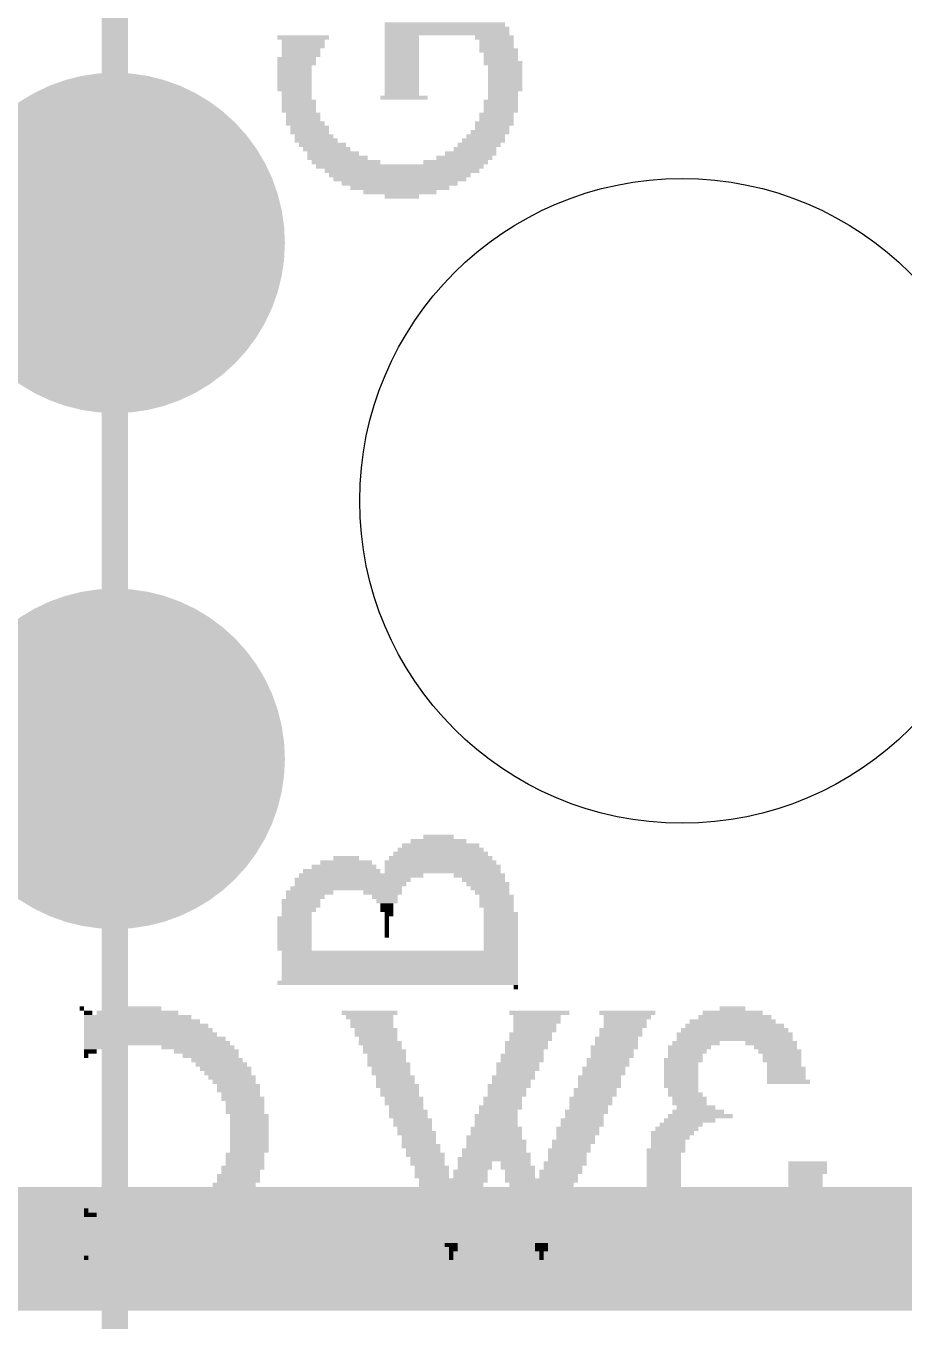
# Model space of a CAD drawing. Extents: x -8.6 to 58.7, y -9 to 29.5.
# Drawn here: x 33.34 to 37.67, y 4.85 to 11.23 of the extents above; entities that cross this region are included whole.
import ezdxf

# ---------------------------------------------------------------- set-up
doc = ezdxf.new("R2010")
doc.units = 0
for name, color, linetype in [('1', 12, 'CONTINUOUS'), ('16', 5, 'CONTINUOUS'), ('17', 110, 'CONTINUOUS'), ('20', 4, 'CONTINUOUS'), ('200', 132, 'CONTINUOUS'), ('201', 6, 'CONTINUOUS'), ('47', 253, 'CONTINUOUS')]:
    doc.layers.add(name, color=color, linetype=linetype)

# ---------------------------------------------------------------- blocks, each defined once
blk = doc.blocks.new('ROUNDP')
at = {"const_width": 0.5}
blk.add_lwpolyline([(0, -0.25, 1), (0, 0.25, 1), (0, -0.25)], format="xyb", dxfattribs=at)
blk = doc.blocks.new('RECT')
blk.add_solid([(-0.5, -0.5), (0.5, -0.5), (-0.5, 0.5), (0.5, 0.5)])

msp = doc.modelspace()

# ---------------------------------------------------------------- linework, layer by layer
at = {"layer": '1', "const_width": 0.6096}
for points in [[(33.782, 10.16), (31.496, 10.16)], [(33.782, 7.62), (32.131, 7.62)]]:
    msp.add_lwpolyline(points, dxfattribs=at)
at = {"layer": '1', "const_width": 0.3048}
for points in [[(33.782, 10.0076, 1), (33.782, 10.3124)], [(33.782, 7.4676, 1), (33.782, 7.7724)]]:
    msp.add_lwpolyline(points, format="xyb", dxfattribs=at)
at = {"layer": '16', "const_width": 0.6096}
msp.add_lwpolyline([(31.623, 5.207), (42.672, 5.207)], dxfattribs=at)
at = {"layer": '20'}
msp.add_circle((36.576, 8.89), 1.5875, dxfattribs=at)
at = {"layer": '47', "const_width": 0.13}
msp.add_lwpolyline([(33.782, 11.43), (33.782, -5.76)], dxfattribs=at)

# ---------------------------------------------------------------- block references
at = {"layer": '17', "xscale": 1.6764, "yscale": 1.6764}
for p in [(33.782, 10.16), (33.782, 10.16), (33.782, 7.62), (33.782, 7.62)]:
    msp.add_blockref('ROUNDP', p, dxfattribs=at)
at = {"layer": '200', "yscale": 0.0212}
for p, xscale in [((35.4082, 11.235), 0.5924), ((35.4188, 11.2138), 0.6136), ((34.71, 11.1715), 0.2539), ((34.71, 11.1504), 0.2116), ((35.4188, 11.1927), 0.6136), ((35.1967, 11.1715), 0.1693), ((35.1967, 11.1504), 0.1693), ((35.6516, 11.1715), 0.1904), ((35.6621, 11.1504), 0.1693), ((34.71, 11.1292), 0.2116), ((34.6994, 11.1081), 0.1904), ((34.6994, 11.0869), 0.1904), ((35.1967, 11.1292), 0.1693), ((35.1967, 11.1081), 0.1693), ((35.1967, 11.0869), 0.1693), ((35.6621, 11.1292), 0.1693), ((35.6727, 11.1081), 0.1904), ((35.6833, 11.0869), 0.1693), ((34.6783, 11.0657), 0.1904), ((34.6783, 11.0446), 0.1904), ((34.6677, 11.0234), 0.1693), ((35.1967, 11.0657), 0.1693), ((35.1967, 11.0446), 0.1693), ((35.1967, 11.0234), 0.1693), ((35.6833, 11.0657), 0.1693), ((35.6939, 11.0446), 0.1904), ((35.7045, 11.0234), 0.1693), ((34.6677, 11.0023), 0.1693), ((34.6677, 10.9811), 0.1693), ((34.6677, 10.9599), 0.1693), ((35.1967, 11.0023), 0.1693), ((35.1967, 10.9811), 0.1693), ((35.1967, 10.9599), 0.1693), ((35.7045, 11.0023), 0.1693), ((35.7045, 10.9811), 0.1693), ((35.7045, 10.9599), 0.1693), ((34.6677, 10.9388), 0.1693), ((34.6677, 10.9176), 0.1693), ((34.6783, 10.8965), 0.1481), ((35.1967, 10.9388), 0.1693), ((35.1967, 10.9176), 0.1693), ((35.1967, 10.8965), 0.1693), ((35.7045, 10.9388), 0.1693), ((35.7045, 10.9176), 0.1693), ((35.6939, 10.8965), 0.1481), ((34.6889, 10.8542), 0.1693), ((34.6889, 10.833), 0.1693), ((34.6783, 10.8753), 0.1481), ((35.2072, 10.8753), 0.2327), ((35.6833, 10.8542), 0.1693), ((35.6833, 10.833), 0.1693), ((35.6939, 10.8753), 0.1481), ((34.6889, 10.8118), 0.1693), ((34.71, 10.7907), 0.1693), ((34.71, 10.7695), 0.1693), ((35.6621, 10.7907), 0.1693), ((35.6621, 10.7695), 0.1693), ((35.6833, 10.8118), 0.1693), ((34.7206, 10.7484), 0.1904), ((34.7418, 10.7272), 0.1904), ((34.7418, 10.706), 0.1904), ((35.6304, 10.706), 0.1904), ((35.641, 10.7272), 0.1693), ((35.6516, 10.7484), 0.1904), ((34.7629, 10.6849), 0.1904), ((34.7735, 10.6637), 0.2116), ((34.8052, 10.6426), 0.2327), ((35.5775, 10.6426), 0.2116), ((35.5987, 10.6637), 0.2116), ((35.6093, 10.6849), 0.1904), ((34.8264, 10.6214), 0.2327), ((34.8581, 10.6003), 0.2539), ((34.8793, 10.5791), 0.2962), ((35.5035, 10.5791), 0.2751), ((35.5352, 10.6003), 0.2539), ((35.5564, 10.6214), 0.2116), ((34.9216, 10.5579), 0.3385), ((35.1861, 10.5368), 0.8252), ((35.1967, 10.5156), 0.7617), ((35.4611, 10.5579), 0.3174), ((35.1861, 10.4945), 0.6982), ((35.1861, 10.4733), 0.6559), ((35.1861, 10.4522), 0.5713), ((35.1861, 10.431), 0.4866), ((35.1861, 10.4098), 0.3597), ((35.1967, 10.3887), 0.1693), ((35.3765, 7.2149), 0.2751), ((35.3765, 7.2361), 0.1481), ((35.3871, 7.1515), 0.4655), ((35.3871, 7.1726), 0.4232), ((35.3871, 7.1938), 0.3808), ((34.911, 7.088), 0.3174), ((34.9216, 7.1092), 0.2539), ((34.9216, 7.1303), 0.127), ((35.3871, 7.1092), 0.5501), ((35.3977, 7.088), 0.5713), ((35.3871, 7.1303), 0.5078), ((34.9533, 7.0245), 0.5713), ((34.9957, 7.0457), 0.6136), ((34.9004, 7.0668), 0.3808), ((35.3977, 7.0668), 0.5713), ((35.5775, 7.0457), 0.2539), ((35.5987, 7.0245), 0.2116), ((34.7418, 6.961), 0.2327), ((34.9216, 6.9822), 0.5501), ((34.9428, 7.0034), 0.5501), ((35.1015, 6.961), 0.1904), ((35.6198, 7.0034), 0.2116), ((35.6304, 6.9822), 0.1904), ((35.641, 6.961), 0.1693), ((34.6994, 6.9187), 0.1904), ((34.6994, 6.8976), 0.1904), ((34.7206, 6.9399), 0.1904), ((35.112, 6.9399), 0.1269), ((35.1226, 6.9187), 0.1058), ((35.1226, 6.8976), 0.0635), ((35.6621, 6.9399), 0.1693), ((35.6621, 6.9187), 0.1693), ((35.6621, 6.8976), 0.1693), ((34.6677, 6.8341), 0.1693), ((34.6889, 6.8764), 0.1693), ((34.6783, 6.8553), 0.1481), ((35.1226, 6.8764), 0.0635), ((35.1226, 6.8341), 0.0212), ((35.1332, 6.8553), 0.0423), ((35.6727, 6.8764), 0.1481), ((35.6833, 6.8553), 0.1693), ((35.6833, 6.8341), 0.1693), ((34.6677, 6.8129), 0.1693), ((34.6677, 6.7918), 0.1693), ((34.6677, 6.7706), 0.1693), ((34.6677, 6.7495), 0.1693), ((35.1226, 6.8129), 0.0212), ((35.1226, 6.7918), 0.0212), ((35.1226, 6.7706), 0.0212), ((35.1226, 6.7495), 0.0212), ((35.6833, 6.8129), 0.1693), ((35.6833, 6.7918), 0.1693), ((35.6833, 6.7706), 0.1693), ((35.6833, 6.7495), 0.1693), ((34.6677, 6.7283), 0.1693), ((34.6677, 6.7071), 0.1693), ((34.6677, 6.686), 0.1693), ((35.6833, 6.7283), 0.1693), ((35.6833, 6.7071), 0.1693), ((35.6833, 6.686), 0.1693), ((35.1861, 6.6648), 1.1637), ((35.1861, 6.6437), 1.1637), ((35.1861, 6.6225), 1.1637), ((35.1861, 6.6014), 1.1637), ((35.1861, 6.5802), 1.1637), ((35.1861, 6.559), 1.1637), ((35.1755, 6.5167), 1.1849), ((35.1861, 6.5379), 1.1637), ((35.7574, 6.4956), 0.0212)]:
    msp.add_blockref('RECT', p, dxfattribs=dict(at, xscale=xscale))
at = {"layer": '201', "yscale": 0.0212, "rotation": 180}
for p, xscale in [((33.6195, 6.3898), 0.0212), ((33.6513, 6.3686), 0.0423), ((33.8946, 6.3686), 0.402), ((33.9052, 6.3898), 0.2116), ((35.0371, 6.3686), 0.2751), ((35.8729, 6.3686), 0.2962), ((36.3066, 6.3686), 0.2751), ((36.825, 6.3686), 0.2962), ((36.825, 6.3898), 0.127), ((33.8946, 6.3475), 0.529), ((33.9369, 6.3051), 0.6136), ((33.9158, 6.3263), 0.5713), ((35.0371, 6.3475), 0.2327), ((35.0477, 6.3263), 0.2116), ((35.0477, 6.3051), 0.2116), ((35.8517, 6.3051), 0.2116), ((35.8623, 6.3475), 0.2327), ((35.8623, 6.3263), 0.2327), ((36.3066, 6.3475), 0.2327), ((36.2961, 6.3263), 0.2116), ((36.2961, 6.3051), 0.2116), ((36.8356, 6.3051), 0.4866), ((36.825, 6.3263), 0.4232), ((36.8356, 6.3475), 0.3597), ((33.9792, 6.2417), 0.6982), ((33.9475, 6.284), 0.6347), ((33.9581, 6.2628), 0.6559), ((35.0689, 6.284), 0.2116), ((35.0689, 6.2628), 0.2116), ((35.0795, 6.2417), 0.1904), ((35.8306, 6.2628), 0.2116), ((35.8306, 6.2417), 0.2116), ((35.8517, 6.284), 0.2116), ((36.2537, 6.2417), 0.2116), ((36.2749, 6.284), 0.2116), ((36.2749, 6.2628), 0.2116), ((36.8356, 6.2628), 0.5713), ((36.8356, 6.2417), 0.5713), ((36.8356, 6.284), 0.529), ((33.9898, 6.2205), 0.7194), ((33.7042, 6.1994), 0.1481), ((33.6619, 6.1782), 0.0635), ((34.1908, 6.1994), 0.3597), ((34.2331, 6.1782), 0.3174), ((35.09, 6.2205), 0.2116), ((35.1006, 6.1994), 0.1904), ((35.1112, 6.1782), 0.2116), ((35.8094, 6.2205), 0.2116), ((35.8094, 6.1994), 0.2116), ((35.7988, 6.1782), 0.1904), ((36.2326, 6.1782), 0.2116), ((36.2432, 6.1994), 0.2327), ((36.2537, 6.2205), 0.2116), ((36.6134, 6.1994), 0.2116), ((36.6028, 6.1782), 0.1904), ((36.6452, 6.2205), 0.2327), ((37.0154, 6.2205), 0.2539), ((37.0366, 6.1994), 0.2116), ((37.0577, 6.1782), 0.2116), ((33.6407, 6.157), 0.0212), ((34.2543, 6.157), 0.2751), ((34.286, 6.1359), 0.2539), ((34.3072, 6.1147), 0.2539), ((35.1218, 6.157), 0.1904), ((35.1218, 6.1359), 0.1904), ((35.1324, 6.1147), 0.2116), ((35.7671, 6.1147), 0.2116), ((35.7883, 6.157), 0.2116), ((35.7883, 6.1359), 0.2116), ((36.2114, 6.1359), 0.2116), ((36.2114, 6.1147), 0.2116), ((36.2326, 6.157), 0.2116), ((36.5711, 6.1147), 0.1693), ((36.5817, 6.1359), 0.1904), ((36.5923, 6.157), 0.1693), ((37.0683, 6.157), 0.1904), ((37.0683, 6.1359), 0.1904), ((37.0789, 6.1147), 0.1693), ((34.3283, 6.0936), 0.2539), ((34.3389, 6.0724), 0.2327), ((34.3601, 6.0512), 0.2327), ((35.1429, 6.0936), 0.1904), ((35.1429, 6.0724), 0.1904), ((35.1641, 6.0512), 0.1904), ((35.7459, 6.0512), 0.2116), ((35.7671, 6.0936), 0.2116), ((35.7565, 6.0724), 0.1904), ((36.1691, 6.0512), 0.2116), ((36.1903, 6.0936), 0.2116), ((36.1903, 6.0724), 0.2116), ((36.5711, 6.0936), 0.1693), ((36.5711, 6.0724), 0.1693), ((36.5711, 6.0512), 0.1693), ((37.0895, 6.0936), 0.1904), ((37.0895, 6.0724), 0.1904), ((37.0895, 6.0512), 0.1904), ((34.3707, 6.0301), 0.2116), ((34.3918, 6.0089), 0.2116), ((34.3918, 5.9878), 0.2116), ((35.1641, 6.0301), 0.1904), ((35.1747, 6.0089), 0.2116), ((35.1853, 5.9878), 0.1904), ((35.7248, 6.0089), 0.2116), ((35.7142, 5.9878), 0.1904), ((35.7354, 6.0301), 0.1904), ((36.1479, 5.9878), 0.2116), ((36.1691, 6.0301), 0.2116), ((36.1691, 6.0089), 0.2116), ((36.5711, 6.0301), 0.1693), ((36.5711, 6.0089), 0.1693), ((36.5817, 5.9878), 0.1481), ((37.1001, 6.0301), 0.2116), ((34.4024, 5.9666), 0.1904), ((34.413, 5.9455), 0.2116), ((34.4236, 5.9243), 0.1904), ((35.1853, 5.9666), 0.1904), ((35.2064, 5.9455), 0.1904), ((35.2064, 5.9243), 0.1904), ((35.693, 5.9455), 0.1904), ((35.693, 5.9243), 0.1904), ((35.7142, 5.9666), 0.1904), ((36.1268, 5.9455), 0.2116), ((36.1268, 5.9243), 0.2116), ((36.1479, 5.9666), 0.2116), ((36.5923, 5.9666), 0.1693), ((36.6134, 5.9455), 0.1693), ((36.6134, 5.9243), 0.1693), ((34.4236, 5.9031), 0.1904), ((34.4236, 5.882), 0.1904), ((34.4447, 5.8608), 0.1904), ((35.217, 5.9031), 0.1693), ((35.2276, 5.882), 0.1904), ((35.2276, 5.8608), 0.1904), ((35.6613, 5.8608), 0.2116), ((35.6825, 5.9031), 0.2116), ((35.6719, 5.882), 0.1904), ((36.1056, 5.882), 0.2116), ((36.0951, 5.8608), 0.1904), ((36.1162, 5.9031), 0.1904), ((36.6663, 5.8608), 0.3174), ((36.6557, 5.882), 0.2539), ((36.6452, 5.9031), 0.1904), ((34.4447, 5.8397), 0.1904), ((34.4447, 5.8185), 0.1904), ((34.4447, 5.7973), 0.1904), ((35.2487, 5.8397), 0.1904), ((35.2487, 5.8185), 0.1904), ((35.2593, 5.7973), 0.1693), ((35.6613, 5.7973), 0.2539), ((35.6613, 5.8397), 0.2116), ((35.6613, 5.8185), 0.2116), ((36.0633, 5.7973), 0.2116), ((36.0845, 5.8397), 0.2116), ((36.0845, 5.8185), 0.2116), ((36.55, 5.7973), 0.2116), ((36.5711, 5.8185), 0.2116), ((36.6134, 5.8397), 0.2539), ((34.4447, 5.7762), 0.1904), ((34.4447, 5.755), 0.1904), ((34.4447, 5.7339), 0.1904), ((35.2699, 5.7762), 0.1904), ((35.2805, 5.755), 0.1693), ((35.2805, 5.7339), 0.1693), ((35.6507, 5.755), 0.2751), ((35.6613, 5.7339), 0.2962), ((35.6613, 5.7762), 0.2539), ((36.0422, 5.7339), 0.2116), ((36.0633, 5.7762), 0.2116), ((36.0527, 5.755), 0.1904), ((36.5076, 5.7339), 0.1693), ((36.5288, 5.7762), 0.2116), ((36.5182, 5.755), 0.1904), ((34.4236, 5.6704), 0.1904), ((34.4447, 5.7127), 0.1904), ((34.4447, 5.6916), 0.1904), ((35.291, 5.7127), 0.1904), ((35.3016, 5.6916), 0.1693), ((35.3122, 5.6704), 0.1904), ((35.6507, 5.6916), 0.3174), ((35.6613, 5.6704), 0.3385), ((35.6613, 5.7127), 0.2962), ((36.021, 5.6916), 0.2116), ((36.0104, 5.6704), 0.1904), ((36.0316, 5.7127), 0.1904), ((36.4865, 5.6704), 0.1693), ((36.4971, 5.6916), 0.1904), ((36.5076, 5.7127), 0.1693), ((34.413, 5.6069), 0.2116), ((34.4236, 5.6492), 0.1904), ((34.4236, 5.6281), 0.1904), ((35.3228, 5.6492), 0.1693), ((35.3228, 5.6281), 0.1693), ((35.3439, 5.6069), 0.1693), ((35.6507, 5.6492), 0.3597), ((35.5555, 5.6281), 0.1693), ((35.5555, 5.6069), 0.1693), ((35.7671, 5.6069), 0.1693), ((35.7565, 5.6281), 0.1481), ((35.9998, 5.6281), 0.2116), ((35.9893, 5.6069), 0.1904), ((36.0104, 5.6492), 0.1904), ((36.4865, 5.6492), 0.1693), ((36.4865, 5.6281), 0.1693), ((36.4865, 5.6069), 0.1693), ((37.1953, 5.6281), 0.1904), ((37.1953, 5.6069), 0.1904), ((34.3918, 5.5646), 0.2116), ((34.3918, 5.5434), 0.2116), ((34.4024, 5.5858), 0.1904), ((35.3439, 5.5858), 0.1693), ((35.3439, 5.5646), 0.1693), ((35.4497, 5.5434), 0.3385), ((35.5344, 5.5858), 0.1693), ((35.5344, 5.5646), 0.1693), ((35.8835, 5.5434), 0.3597), ((35.7777, 5.5858), 0.1481), ((35.7777, 5.5646), 0.1481), ((35.9787, 5.5858), 0.2116), ((35.9681, 5.5646), 0.1904), ((36.4865, 5.5858), 0.1693), ((36.4865, 5.5646), 0.1693), ((36.4865, 5.5434), 0.1693), ((37.1847, 5.5646), 0.1693), ((37.1847, 5.5434), 0.1693), ((37.1953, 5.5858), 0.1904), ((34.3389, 5.48), 0.2327), ((34.3601, 5.5011), 0.2327), ((34.3707, 5.5223), 0.2116), ((35.4391, 5.5223), 0.3174), ((35.4497, 5.5011), 0.2962), ((35.4391, 5.48), 0.2751), ((35.8835, 5.5223), 0.3174), ((35.8835, 5.5011), 0.3174), ((35.8835, 5.48), 0.2751), ((36.4865, 5.5223), 0.1693), ((36.5076, 5.5011), 0.1693), ((36.5076, 5.48), 0.1693), ((37.1741, 5.5011), 0.1904), ((37.1741, 5.48), 0.1904), ((37.1847, 5.5223), 0.1693), ((34.286, 5.4165), 0.2539), ((34.3072, 5.4377), 0.2539), ((34.3389, 5.4588), 0.2327), ((35.4497, 5.4588), 0.2539), ((35.4391, 5.4377), 0.2327), ((35.4391, 5.4165), 0.2327), ((35.8835, 5.4588), 0.2751), ((35.8835, 5.4377), 0.2327), ((35.8835, 5.4165), 0.2327), ((36.5182, 5.4588), 0.1904), ((36.5182, 5.4377), 0.1904), ((36.5394, 5.4165), 0.1904), ((37.1424, 5.4165), 0.2116), ((37.153, 5.4588), 0.1904), ((37.153, 5.4377), 0.1904), ((33.4609, 5.353), 0.0846), ((33.6407, 5.3953), 0.0212), ((33.6619, 5.3742), 0.0635), ((33.6936, 5.353), 0.1269), ((34.1908, 5.353), 0.3597), ((34.2331, 5.3742), 0.3174), ((34.2543, 5.3953), 0.2751), ((35.4497, 5.3953), 0.2116), ((35.4391, 5.3742), 0.1904), ((35.4497, 5.353), 0.1693), ((35.8835, 5.3953), 0.2327), ((35.8835, 5.3742), 0.1904), ((35.8835, 5.353), 0.1904), ((36.55, 5.3953), 0.2116), ((36.5711, 5.3742), 0.2116), ((36.5817, 5.353), 0.2327), ((37.0789, 5.353), 0.2539), ((37.1001, 5.3742), 0.2116), ((37.1212, 5.3953), 0.2116), ((33.4609, 5.2896), 0.2116), ((33.4609, 5.3319), 0.1693), ((33.4609, 5.3107), 0.1693), ((33.9898, 5.3319), 0.7194), ((33.9792, 5.3107), 0.6982), ((33.9581, 5.2896), 0.6559), ((35.4391, 5.3319), 0.1481), ((35.4497, 5.3107), 0.127), ((35.4497, 5.2896), 0.127), ((35.8835, 5.3319), 0.1481), ((35.8835, 5.3107), 0.1481), ((35.8835, 5.2896), 0.1058), ((36.624, 5.3319), 0.2751), ((36.8356, 5.3107), 0.6559), ((36.8356, 5.2896), 0.6136), ((37.0366, 5.3319), 0.2962), ((33.4609, 5.2684), 0.2116), ((33.4609, 5.2472), 0.2116), ((33.4609, 5.2261), 0.2116), ((33.9369, 5.2472), 0.6136), ((33.9475, 5.2684), 0.6347), ((33.9158, 5.2261), 0.5713), ((35.4391, 5.2684), 0.1058), ((35.4497, 5.2472), 0.0846), ((35.4391, 5.2261), 0.0635), ((35.8835, 5.2684), 0.1058), ((35.8729, 5.2472), 0.0846), ((35.8835, 5.2261), 0.0635), ((36.8356, 5.2684), 0.5713), ((36.8356, 5.2472), 0.529), ((36.8356, 5.2261), 0.4866), ((33.4609, 5.2049), 0.1693), ((33.4609, 5.1838), 0.127), ((33.4609, 5.1626), 0.0846), ((33.8946, 5.2049), 0.529), ((33.6407, 5.1626), 0.0212), ((33.8629, 5.1838), 0.4655), ((33.9052, 5.1626), 0.2116), ((35.4391, 5.1838), 0.0212), ((35.4391, 5.1626), 0.0212), ((35.4497, 5.2049), 0.0423), ((35.8835, 5.2049), 0.0635), ((35.8835, 5.1838), 0.0212), ((35.8835, 5.1626), 0.0212), ((36.8356, 5.2049), 0.402), ((36.8356, 5.1838), 0.3174), ((36.8356, 5.1626), 0.1481)]:
    msp.add_blockref('RECT', p, dxfattribs=dict(at, xscale=xscale))

doc.saveas('drawing.dxf')
